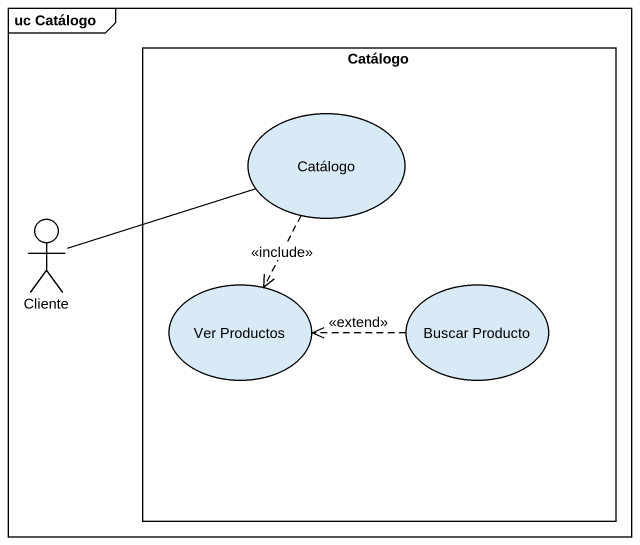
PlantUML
@startuml
mainframe uc Catálogo
rectangle Catálogo {
  usecase "Catálogo" as Catálogo_2
  usecase "Ver Productos" as Ver_Productos
  usecase "Buscar Producto" as Buscar_Producto
}
actor Cliente
Catálogo_2 ..> Ver_Productos : <<include>>
Cliente -right- Catálogo_2
Buscar_Producto .left.> Ver_Productos : <<extend>>
@enduml
